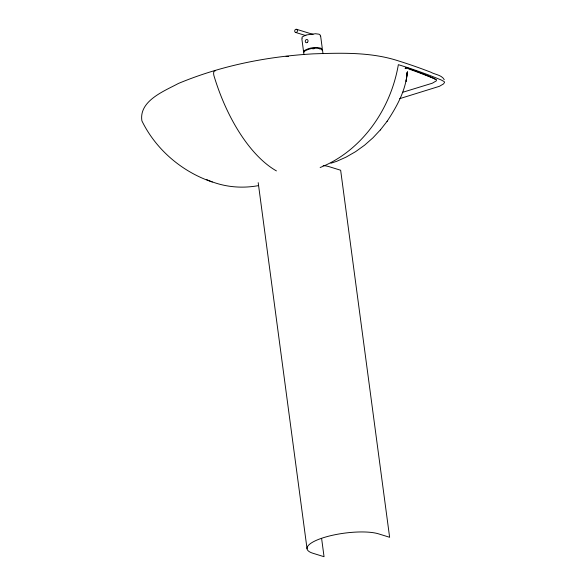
<?xml version="1.0" encoding="UTF-8"?>
<svg xmlns="http://www.w3.org/2000/svg" width="586" height="586" viewBox="0 0 586 586"><rect width="100%" height="100%" fill="white"/><g stroke="black" fill="none" stroke-linecap="round" stroke-linejoin="round"><path stroke-width="0.88" d="M405.607 67.895L405.102 68.657L407.065 67.727L417.393 71.646M303.709 52.242L303.944 51.553C308.998 48.184 316.206 47.239 321.978 49.129L322.168 50.425M320.234 35.966L320.461 35.277L319.026 34.193L315.473 33.732L306.134 34.984M322.08 49.795L321.89 48.499C316.118 46.609 308.917 47.554 303.856 50.923L304.046 52.22M408.911 68.584L408.72 68.965A938.611 252.412 -7.6 0 1 433.369 78.304L435.933 79.549L433.428 78.194A939.197 257.357 -7.4 0 0 417.386 71.653M387.053 121.383L387.221 121.163C396.883 106.476 405.981 90.156 407.16 72.283L406.157 81.344L407.482 71.492M405.666 67.866L407.526 68.115M330.907 163.23L336.73 161.304L346.055 157.136L355.607 151.649L364.602 145.174L372.945 137.82L380.541 129.696M380.329 129.982L387.221 121.163M305.511 35.204L302.017 37.094L302.208 38.39M402.523 92.346L432.358 83.197L436.24 80.912L436.511 79.996L435.808 79.403M399.703 98.646L439.419 86.303L443.514 83.915L444.54 82.384L444.181 81.564L441.177 79.974A946.903 254.639 -7.6 0 0 402.941 66.108L398.355 64.665A122.957 102.352 -72.8 0 1 320.146 167.508M286.085 56.373L288.517 56.381M312.704 48.572L314.638 48.382M312.719 48.689L314.645 48.499M312.734 48.777L314.667 48.594M296.589 29.307A1.641 1.362 -72.8 0 1 296.948 32.018A1.641 1.362 -72.8 0 1 294.707 31.27A1.641 1.362 -72.8 0 1 296.589 29.307L313.078 34.413M295.571 32.428L305.987 35.651M212.286 182.012C182.078 171.874 155.854 149.547 141.893 120.841C138.757 100.814 164.366 91.035 178.137 83.608L178.84 83.285C221.442 65.573 267.289 56.498 313.246 53.853C340.825 52.938 369.341 52 396.026 60.138C407.739 63.771 419.349 67.756 430.776 72.203C435.083 74.649 441.668 74.883 444.232 79.659M319.297 48.704L320.103 49.085M322.534 50.308L323.003 53.663M320.652 36.178L322.249 48.162M303.438 50.689L301.841 38.705M321.626 538.578L324.043 556.7L313.005 553.287A39.094 10.511 -7.6 0 1 325.105 537.172A39.094 10.511 -7.6 0 1 378.585 533.861L389.624 537.281L340.649 170.24L329.61 166.82A39.094 10.511 -7.6 0 0 323.142 165.494M258.199 182.649L307.049 548.782M303.731 52.835L303.914 54.395M276.431 170.907A122.957 59.574 73.5 0 1 213.912 75.579A4.615 2.234 73.5 0 1 215.531 70.767M258.353 185.637A122.957 102.352 -72.8 0 1 206.763 179.646M307.533 42.258A1.641 1.362 -72.8 0 0 307.167 39.548A1.641 1.362 -72.8 0 0 305.284 41.511A1.641 1.362 -72.8 0 0 307.533 42.258"/></g></svg>
